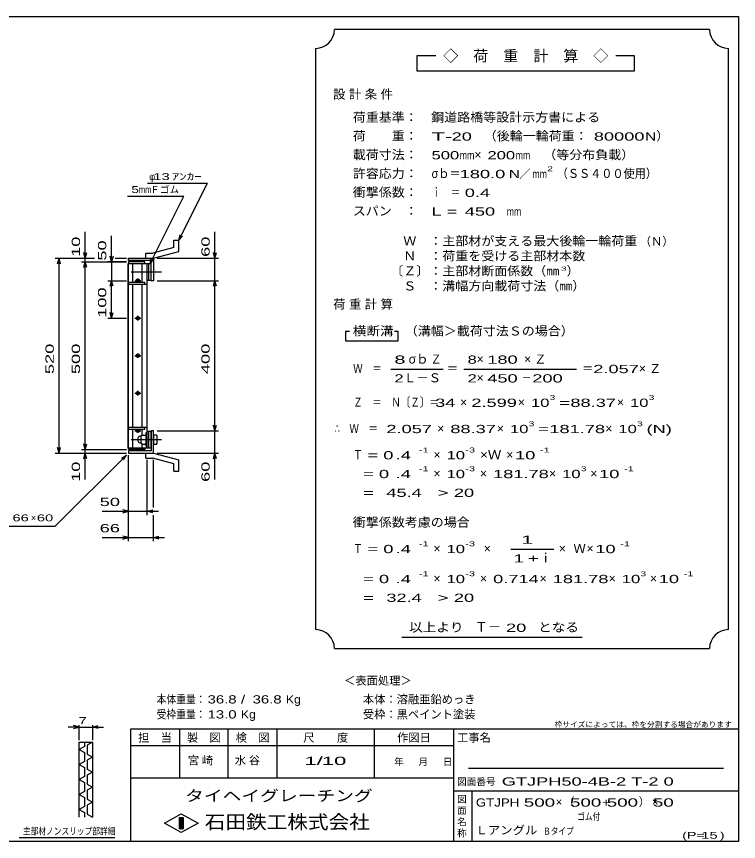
# Model space of a CAD drawing. Units: millimetres, scale not verified. Extents: x -1820 to 1731, y -1282 to 1054.
# Drawn here: x -193 to 1731, y -1146 to 1054 of the extents above; entities that cross this region are included whole.
import ezdxf
from ezdxf.enums import TextEntityAlignment as Align

# ---------------------------------------------------------------- set-up
doc = ezdxf.new("R2010")
doc.units = ezdxf.units.MM
doc.header["$LTSCALE"] = 10
doc.linetypes.add('CHAIN', pattern=[18.5, 12, -1.5, 3.5, -1.5])
for name, color, linetype, lineweight in [('0_2', 150, 'Continuous', 25), ('16', 3, 'Continuous', 25), ('19', 6, 'Continuous', 25), ('22', 2, 'Continuous', 25), ('32', 4, 'Continuous', 25)]:
    doc.layers.add(name, color=color, linetype=linetype, lineweight=lineweight)
doc.styles.add('ベクトル', font='')
doc.styles.get('ベクトル').set_extended_font_data('ベクトル')

msp = doc.modelspace()

# ---------------------------------------------------------------- linework, layer by layer
at = {"layer": '0_2'}
for p, q in [((-1729, 1053.5), (1731, 1053.5)), ((1731, 1053.5), (1731, -1146.5)), ((1731, -846.5), (111, -846.5)), ((111, -846.5), (111, -1146.5)), ((241, -846.5), (241, -976.5)), ((371, -976.5), (371, -846.5)), ((501, -846.5), (501, -976.5)), ((761, -976.5), (761, -846.5)), ((971, -846.5), (971, -1146.5)), ((971, -891.5), (111, -891.5)), ((1691, -951.5), (1011, -951.5)), ((111, -976.5), (971, -976.5)), ((971, -1011.5), (1731, -1011.5)), ((1021, -1146.5), (1021, -1011.5)), ((201, -1097.5), (246, -1072.5)), ((246, -1072.5), (291, -1097.5)), ((246, -1122.5), (201, -1097.5)), ((241, -1082.5), (251, -1082.5)), ((241, -1112.5), (241, -1082.5)), ((241, -1082.5), (243, -1082.5)), ((243, -1082.5), (243, -1112.5)), ((245, -1112.5), (245, -1082.5)), ((245, -1082.5), (247, -1082.5)), ((291, -1097.5), (246, -1122.5)), ((247, -1082.5), (247, -1112.5)), ((249, -1112.5), (249, -1082.5)), ((249, -1082.5), (251, -1082.5)), ((251, -1082.5), (251, -1112.5)), ((251, -1082.5), (251, -1112.5)), ((251, -1112.5), (241, -1112.5)), ((243, -1112.5), (245, -1112.5)), ((247, -1112.5), (249, -1112.5)), ((1731, -1146.5), (-1729, -1146.5))]:
    msp.add_line(p, q, dxfattribs=at)
at = {"layer": '16'}
for p, q in [((149, 399), (105, 399)), ((105, 399), (105, 394.5)), ((149, 394.5), (149, 399)), ((104.3, -96.5), (104.3, 394.5)), ((104.3, 394.5), (105, 394.5)), ((105, 394.5), (149, 394.5)), ((105, -96.5), (105, 394.5)), ((105, 394.5), (155, 394.5)), ((116.5, 344.5), (116.5, 394.5)), ((141.5, 344.5), (141.5, 394.5)), ((155, -96.5), (155, 394.5)), ((155, 394.5), (159.5, 394.5)), ((159.5, 350.5), (159.5, 394.5)), ((159.5, 394.5), (165.5, 394.5)), ((165.5, 350.5), (165.5, 394.5)), ((128, 352), (132, 352)), ((130, 344.5), (130, 355)), ((105, 344.5), (105, 340)), ((149, 344.5), (105, 344.5)), ((105, 340), (155, 340)), ((116.5, -42), (116.5, 340)), ((122, 349), (138, 349)), ((128, 346), (132, 346)), ((141.5, -42), (141.5, 340)), ((149, 340), (149, 344.5)), ((155, 350.5), (159.5, 350.5)), ((159.5, 350.5), (165.5, 350.5)), ((122, 249), (138, 249)), ((128, 252), (132, 252)), ((128, 246), (132, 246)), ((130, 243), (130, 255)), ((130, 143), (130, 155)), ((122, 149), (138, 149)), ((128, 152), (132, 152)), ((128, 146), (132, 146)), ((122, 49), (138, 49)), ((128, 52), (132, 52)), ((128, 46), (132, 46)), ((130, 43), (130, 55)), ((105, -46.5), (105, -42)), ((105, -42), (155, -42)), ((149, -46.5), (149, -42)), ((105, -46.5), (149, -46.5)), ((116.5, -96.5), (116.5, -46.5)), ((122, -51), (138, -51)), ((128, -48), (132, -48)), ((128, -54), (132, -54)), ((130, -57), (130, -46.5)), ((141, -62.5), (139, -64.5)), ((139, -84.5), (139, -64.5)), ((141, -62.5), (150, -62.5)), ((141.5, -61.5), (141.5, -46.5)), ((152, -64.5), (150, -62.5)), ((152, -93), (152, -56)), ((152, -56), (155, -56)), ((155, -52.5), (159.5, -52.5)), ((155, -93), (155, -56)), ((159.5, -96.5), (159.5, -52.5)), ((159.5, -52.5), (165.5, -52.5)), ((165.5, -96.5), (165.5, -52.5)), ((141, -74.5), (139, -72.5)), ((141, -74.5), (139, -76.5)), ((139, -84.5), (141, -86.5)), ((141, -74.5), (150, -74.5)), ((141, -86.5), (150, -86.5)), ((141.5, -96.5), (141.5, -87.5)), ((150, -74.5), (152, -72.5)), ((152, -76.5), (150, -74.5)), ((150, -86.5), (152, -84.5)), ((104.3, -96.5), (105, -96.5)), ((105, -96.5), (149, -96.5)), ((105, -101), (105, -96.5)), ((105, -96.5), (155, -96.5)), ((149, -101), (105, -101)), ((149, -96.5), (149, -101)), ((152, -93), (155, -93)), ((155, -96.5), (159.5, -96.5)), ((159.5, -96.5), (165.5, -96.5))]:
    msp.add_line(p, q, dxfattribs=at)
at = {"layer": '16', "linetype": 'CHAIN'}
for p, q in [((112, 372.5), (193, 372.5)), ((112, -74.5), (193, -74.5))]:
    msp.add_line(p, q, dxfattribs=at)
at = {"layer": '16'}
for centre, radius, start, end in [((128, 349), 3, 90, 270), ((130, 349), 4, 46.6, 133.4), ((132, 349), 3, 270, 90), ((130, 349), 4, 226.6, 313.4), ((128, 249), 3, 90, 270), ((130, 249), 4, 46.6, 133.4), ((130, 249), 4, 226.6, 313.4), ((132, 249), 3, 270, 90), ((128, 149), 3, 90, 270), ((130, 149), 4, 46.6, 133.4), ((130, 149), 4, 226.6, 313.4), ((132, 149), 3, 270, 90), ((128, 49), 3, 90, 270), ((130, 49), 4, 46.6, 133.4), ((130, 49), 4, 226.6, 313.4), ((132, 49), 3, 270, 90), ((128, -51), 3, 90, 270), ((130, -51), 4, 46.6, 133.4), ((130, -51), 4, 226.6, 313.4), ((139, -74.5), 10, 90, 270), ((132, -51), 3, 270, 90)]:
    msp.add_arc(centre, radius, start, end, dxfattribs=at)
at = {"layer": '19'}
for p, q in [((226.1, 457.1), (239.1, 457.1)), ((226.1, 437.1), (226.1, 457.1)), ((239.1, 427.1), (239.1, 457.1)), ((151.5, 422), (169.8, 422)), ((151.5, 409), (151.5, 422)), ((226.1, 437.1), (169.8, 422)), ((171.5, 409), (239.1, 427.1)), ((105, 403), (105, 409)), ((105, 409), (171.5, 409)), ((165.5, 403), (105, 403)), ((151.5, 409), (171.5, 409)), ((165.5, 349), (165.5, 403)), ((171.5, 409), (171.5, 349)), ((171.5, 349), (165.5, 349)), ((171.5, -51), (165.5, -51)), ((165.5, -51), (165.5, -105)), ((171.5, -111), (171.5, -51)), ((179.5, -62.5), (171.5, -62.5)), ((171.5, -62.5), (171.5, -86.5)), ((181.5, -64.5), (179.5, -62.5)), ((181.5, -84.5), (181.5, -64.5)), ((171.5, -74.5), (179.5, -74.5)), ((171.5, -86.5), (179.5, -86.5)), ((181.5, -72.5), (179.5, -74.5)), ((179.5, -74.5), (181.5, -76.5)), ((179.5, -86.5), (181.5, -84.5)), ((105, -105), (105, -111)), ((165.5, -105), (105, -105)), ((105, -111), (171.5, -111)), ((151.5, -111), (171.5, -111)), ((151.5, -124), (151.5, -111)), ((151.5, -124), (169.8, -124)), ((226.1, -139.1), (169.8, -124)), ((171.5, -111), (239.1, -129.1)), ((239.1, -159.1), (239.1, -129.1)), ((226.1, -159.1), (226.1, -139.1)), ((226.1, -159.1), (239.1, -159.1))]:
    msp.add_line(p, q, dxfattribs=at)
at = {"layer": '22', "color": 4}
for p, q in [((1654, 1018.5), (654, 1018.5)), ((604, 968.5), (604, -581.5)), ((1704, -581.5), (1704, 968.5)), ((924, 948.5), (874, 948.5)), ((874, 948.5), (874, 908.5)), ((1454, 948.5), (1404, 948.5)), ((1454, 908.5), (1454, 948.5)), ((874, 908.5), (1454, 908.5)), ((155.5, 609), (315.5, 609)), ((239.5, 457), (315.5, 609)), ((103, 574.5), (253, 574.5)), ((163, 394.5), (253, 574.5)), ((-10, 409), (-10, 479)), ((60, 399), (60, 469)), ((239.5, 457), (242.5, 471.6)), ((239.5, 457), (249.5, 468)), ((335.5, 409), (335.5, 479)), ((-10, 409), (-14, 424)), ((-10, 409), (-6, 424)), ((335.5, 409), (331.5, 424)), ((335.5, 409), (339.5, 424)), ((-90, 409), (15, 409)), ((-84, 394), (-80, 409)), ((-76, 394), (-80, 409)), ((-80, -111), (-80, 409)), ((-20, 409), (15, 409)), ((-20, 399), (100, 399)), ((-14, 384), (-10, 399)), ((-10, 399), (-10, 409)), ((-6, 384), (-10, 399)), ((-10, -101), (-10, 399)), ((100, 399), (50, 399)), ((60, 399), (56, 414)), ((64, 414), (60, 399)), ((60, 399), (60, 349)), ((70, 409), (100, 409)), ((70, 409), (100, 409)), ((163, 394.5), (166, 409.1)), ((163, 394.5), (173, 405.5)), ((181.5, 409), (345.5, 409)), ((335.5, 349), (335.5, 409)), ((50, 349), (100, 349)), ((56, 334), (60, 349)), ((64, 334), (60, 349)), ((60, 249), (60, 349)), ((181.5, 349), (345.5, 349)), ((331.5, 334), (335.5, 349)), ((339.5, 334), (335.5, 349)), ((335.5, -51), (335.5, 349)), ((60, 249), (56, 264)), ((60, 249), (64, 264)), ((50, 249), (100, 249)), ((694, 213.5), (684, 213.5)), ((684, 213.5), (684, 188.5)), ((824, 213.5), (814, 213.5)), ((824, 188.5), (824, 213.5)), ((684, 188.5), (824, 188.5)), ((804, 113.5), (944, 113.5)), ((999, 113.5), (1299, 113.5)), ((335.5, -51), (331.5, -36)), ((335.5, -51), (339.5, -36)), ((181.5, -51), (345.5, -51)), ((335.5, -111), (335.5, -51)), ((-10, -101), (-14, -86)), ((-10, -101), (-6, -86)), ((-80, -111), (-84, -96)), ((-80, -111), (-76, -96)), ((-20, -101), (100, -101)), ((-10, -111), (-10, -101)), ((-90, -111), (100, -111)), ((-90, -306), (100, -116)), ((-20, -111), (100, -111)), ((-14, -126), (-10, -111)), ((-6, -126), (-10, -111)), ((-10, -181), (-10, -111)), ((87, -124), (100, -116)), ((92, -129), (100, -116)), ((105, -276), (105, -116)), ((105, -346), (105, -116)), ((155, -276), (155, -129)), ((171.5, -256), (171.5, -129)), ((181.5, -111), (345.5, -111)), ((331.5, -126), (335.5, -111)), ((339.5, -126), (335.5, -111)), ((335.5, -181), (335.5, -111)), ((105, -266), (90, -262)), ((155, -266), (170, -262)), ((35, -266), (105, -266)), ((90, -270), (105, -266)), ((105, -266), (155, -266)), ((170, -270), (155, -266)), ((155, -266), (185, -266)), ((171.5, -346), (171.5, -276)), ((-290, -306), (-90, -306)), ((35, -336), (105, -336)), ((105, -336), (90, -332)), ((90, -340), (105, -336)), ((105, -336), (171.5, -336)), ((171.5, -336), (186.5, -332)), ((186.5, -340), (171.5, -336)), ((171.5, -336), (201.5, -336)), ((1124, -366.5), (1239, -366.5)), ((834, -601.5), (1314, -601.5)), ((654, -631.5), (1654, -631.5))]:
    msp.add_line(p, q, dxfattribs=at)
for centre, start, end in [((604, 1018.5), 270, 0), ((1704, 1018.5), 180, 270), ((604, -631.5), 0, 90), ((1704, -631.5), 90, 180)]:
    msp.add_arc(centre, 50, start, end, dxfattribs=at)
at = {"layer": '32'}
for p, q in [((-26, -841.5), (-56, -841.5)), ((-26, -841.5), (-41, -837.5)), ((-41, -845.5), (-26, -841.5)), ((-26, -876.5), (-26, -836.5)), ((-26, -841.5), (9, -841.5)), ((9, -836.5), (9, -876.5)), ((9, -841.5), (24, -837.5)), ((24, -845.5), (9, -841.5)), ((9, -841.5), (39, -841.5)), ((-26, -881.5), (9, -881.5)), ((-26, -1081.5), (-26, -881.5)), ((-12, -893.5), (-26, -901.5)), ((-26, -901.5), (-12, -909.5)), ((-12, -881.5), (-12, -893.5)), ((9, -881.5), (-5, -889.5)), ((-5, -889.5), (-5, -913.5)), ((9, -881.5), (9, -1081.5)), ((-12, -909.5), (-12, -933.5)), ((-5, -913.5), (9, -921.5)), ((9, -921.5), (-5, -929.5)), ((-12, -933.5), (-26, -941.5)), ((-26, -941.5), (-12, -949.5)), ((-5, -929.5), (-5, -953.5)), ((-12, -949.5), (-12, -973.5)), ((-5, -953.5), (9, -961.5)), ((9, -961.5), (-5, -969.5)), ((-12, -973.5), (-26, -981.5)), ((-26, -981.5), (-12, -989.5)), ((-12, -989.5), (-12, -1013.5)), ((-5, -969.5), (-5, -993.5)), ((-5, -993.5), (9, -1001.5)), ((9, -1001.5), (-5, -1009.5)), ((-5, -1009.5), (-5, -1033.5)), ((-12, -1013.5), (-26, -1021.5)), ((-26, -1021.5), (-12, -1029.5)), ((-12, -1029.5), (-12, -1053.5)), ((-5, -1033.5), (9, -1041.5)), ((-12, -1053.5), (-26, -1061.5)), ((9, -1041.5), (-5, -1049.5)), ((-5, -1049.5), (-5, -1073.5)), ((-26, -1061.5), (-12, -1069.5)), ((-12, -1069.5), (-12, -1081.5)), ((-5, -1073.5), (9, -1081.5)), ((69, -1136.5), (-186, -1136.5))]:
    msp.add_line(p, q, dxfattribs=at)

# ---------------------------------------------------------------- texts
at = {"layer": '0_2', "style": 'ベクトル'}
for s, height, p in [('枠サイズによっては、枠を分割する場合があります', 14.66, (1241, -834.5)), ('担\u3000当', 21.99, (131, -869.5)), ('製\u3000図', 21.99, (261, -869.5)), ('検\u3000図', 21.99, (391, -869.5)), ('尺\u3000\u3000度', 21.99, (571, -869.5)), ('作図日', 21.99, (821, -869.5)), ('工事名', 21.99, (981, -869.5)), ('年', 18.3, (813, -934)), ('月', 18.3, (878, -934)), ('日', 18.3, (943, -934)), ('図面番号', 18.33, (981, -987)), ('図', 18.3, (981, -1034)), ('面', 18.3, (981, -1064)), ('名', 18.3, (981, -1094)), ('称', 18.3, (981, -1124))]:
    msp.add_text(s, height=height, dxfattribs=at).set_placement(p, align=Align.MIDDLE_LEFT)
at = {"layer": '0_2', "color": 222, "style": 'ベクトル'}
for s, height, width, p in [('タイヘイグレーチング', 29.33, 1.25, (256, -1024.5)), ('石田鉄工株式会社', 36.66, 1.1, (308.5, -1094.5))]:
    msp.add_text(s, height=height, dxfattribs=dict(at, width=width)).set_placement(p, align=Align.MIDDLE_LEFT)
at = {"layer": '22', "style": 'ベクトル'}
for s, height, p in [('◇\u3000荷\u3000重\u3000計\u3000算\u3000◇', 29.33, (944, 948.5)), ('）', 24.2, (1512, 735)), ('×', 24.2, (1027, 685)), ('／', 22, (1146.5, 633.5)), ('φ', 18.3, (160.5, 626.5)), ('Ｆゴム', 18.33, (163, 592)), ('（Ｎ）', 21.99, (1468, 453.5)), ('）', 24.2, (1273, 375)), ('σｂ', 24.19, (852, 140)), ('×', 24.2, (1033, 140)), ('Ｌ－Ｓ', 24.19, (839, 90)), ('×', 24.2, (1033, 90)), ('×', 24.2, (989, 25)), ('×', 24.2, (1143, 25)), ('×', 24.2, (1407, 25)), ('×', 24.2, (928, -45)), ('×', 24.2, (1087, -45)), ('×', 24.2, (1376, -45)), ('×', 24.2, (918, -115)), ('×', 24.2, (1112, -115)), ('×', 24.2, (918, -165)), ('×', 24.2, (1042, -165)), ('×', 24.2, (1226, -165)), ('×', 24.2, (1336, -165)), ('×', 18.3, (-155, -283.5)), ('×', 24.2, (918, -365)), ('×', 24.2, (1052, -365)), ('×', 24.2, (1252, -365)), ('Ｗ', 24.2, (1291, -365)), ('×', 24.2, (1326, -365)), ('ｉ', 24.2, (1200.5, -390)), ('×', 24.2, (918, -445)), ('×', 24.2, (1042, -445)), ('×', 24.2, (1201, -445)), ('×', 24.2, (1385, -445)), ('×', 24.2, (1495, -445)), ('Ｔ－', 25.66, (1028, -574)), ('＜表面処理＞', 21.99, (680, -717.5)), ('本体：', 21.99, (730, -767.5)), ('溶融亜鉛めっき', 21.99, (820, -767.5)), ('受枠：', 21.99, (730, -807.5)), ('黒ペイント塗装', 21.99, (820, -807.5))]:
    msp.add_text(s, height=height, dxfattribs=at).set_placement(p, align=Align.MIDDLE_LEFT)
for s, height, width, p in [('荷重基準：\u3000', 24.19, 1.05, (703, 785)), ('鋼道路橋等設計示方書による', 24.19, 1.05, (912, 785)), ('荷\u3000\u3000重：\u3000', 24.19, 1.05, (703, 735)), ('（後輪一輪荷重：', 24.19, 1.05, (1052, 735)), ('T-', 21.99, 2, (913, 733.5)), (' 20 ', 21.99, 1.65, (953, 733.5)), (' 80000', 21.99, 1.65, (1332, 733.5)), ('N', 22, 1.4, (1482, 733.5)), ('載荷寸法：\u3000', 24.19, 1.05, (703, 685)), ('500', 21.99, 1.5, (913, 683.5)), ('mm', 21.99, 0.8, (988, 683.5)), ('200', 21.99, 1.5, (1062, 683.5)), ('mm', 21.99, 0.8, (1137, 683.5)), ('\u3000（等分布負載）', 24.19, 1.05, (1176, 685)), ('許容応力：\u3000', 24.19, 1.05, (703, 635)), ('σｂ＝', 24.19, 0.9, (913, 635)), ('180.0', 21.99, 1.65, (988, 633.5)), ('N', 22, 1.4, (1119, 633.5)), ('mm', 21.99, 0.8, (1181.5, 633.5)), ('2', 13.2, 1.5, (1221.5, 647.5)), ('（ＳＳ４００使用）', 24.19, 0.9, (1246.5, 635)), (' 13 ', 18.33, 1.6, (160.5, 626.5)), ('ｱﾝｶｰ', 18.33, 1.6, (220.5, 626.5)), ('5', 18.3, 1.45, (113, 592)), ('mm', 18.33, 0.75, (133, 592)), ('衝撃係数：\u3000', 24.19, 1.05, (703, 585)), ('ｉ\u3000＝', 24.19, 0.75, (913, 585)), (' 0.4', 21.99, 1.65, (988, 583.5)), ('スパン\u3000：\u3000', 24.19, 1.05, (703, 535)), ('L =', 21.99, 1.65, (913, 533.5)), (' 450 ', 21.99, 1.65, (988, 533.5)), ('mm', 21.99, 0.8, (1113, 533.5)), ('\u3000Ｗ\u3000：主部材が支える最大後輪一輪荷重', 24.19, 1.05, (803, 455)), ('\u3000Ｎ\u3000：荷重を受ける主部材本数', 24.19, 1.05, (803, 415)), ('〔Ｚ〕：主部材断面係数（㎜', 24.19, 1.05, (803, 375)), ('3', 11, 1.8, (1258, 381)), ('\u3000Ｓ\u3000：溝幅方向載荷寸法（㎜）', 24.19, 1.05, (803, 335)), ('横断溝', 24.19, 1.1, (703, 215)), ('\u3000（溝幅＞載荷寸法Ｓの場合）', 24.19, 1.05, (807, 215)), ('8', 22, 1.8, (814, 138.5)), ('Ｚ', 24.2, 0.9, (910, 140)), ('8', 22, 1.5, (1009, 138.5)), (' 180 ', 21.99, 1.65, (1048, 138.5)), ('Ｗ\u3000＝', 24.19, 0.75, (704, 115)), ('＝', 24.2, 0.9, (954, 115)), ('＝', 24.2, 0.9, (1314, 115)), ('2.057', 21.99, 1.65, (1344, 113.5)), ('2', 22, 1.5, (814, 88.5)), ('2', 22, 1.5, (1009, 88.5)), (' 450 ', 21.99, 1.65, (1048, 88.5)), ('－', 24.2, 0.75, (1153, 90)), (' 200 ', 21.99, 1.65, (1168, 88.5)), ('3', 13.2, 1.5, (1228, 37.5)), ('3', 13.2, 1.5, (1492, 37.5)), ('Ｚ\u3000＝\u3000Ｎ〔Ｚ〕＝', 24.19, 0.75, (704, 25)), (' 34 ', 21.99, 1.65, (909, 23.5)), ('2.599', 21.99, 1.65, (1019, 23.5)), ('10', 21.99, 1.5, (1178, 23.5)), ('=', 22, 1.7, (1253, 23.5)), ('88.37', 21.99, 1.65, (1283, 23.5)), ('10', 21.99, 1.5, (1442, 23.5)), ('∴\u3000Ｗ\u3000＝', 24.19, 0.75, (654, -45)), (' 2.057', 21.99, 1.65, (779, -46.5)), ('88.37', 21.99, 1.65, (963, -46.5)), ('10', 21.99, 1.5, (1122, -46.5)), ('3', 13.2, 1.5, (1172, -32.5)), ('=', 22, 1.7, (1197, -46.5)), ('181.78', 21.99, 1.65, (1227, -46.5)), ('10', 21.99, 1.5, (1411, -46.5)), ('3', 13.2, 1.5, (1461, -32.5)), ('(N)', 21.99, 1.65, (1486, -46.5)), ('Ｔ', 24.2, 0.75, (704, -115)), (' = 0', 21.99, 1.65, (729, -116.5)), (' .4 ', 21.99, 1.65, (804, -116.5)), ('-1', 13.2, 1.65, (879, -102.5)), ('10', 21.99, 1.5, (953, -116.5)), ('-3', 13.2, 1.65, (1003, -102.5)), ('×Ｗ', 24.19, 1.1, (1042, -115)), (' 10 ', 21.99, 1.65, (1122, -116.5)), ('-1', 13.2, 1.65, (1202, -102.5)), ('-1', 13.2, 1.65, (879, -152.5)), ('-3', 13.2, 1.65, (1003, -152.5)), ('3', 13.2, 1.5, (1311, -152.5)), ('-1', 13.2, 1.65, (1426, -152.5)), ('  = 0', 21.99, 1.65, (704, -166.5)), (' .4 ', 21.99, 1.65, (804, -166.5)), ('10', 21.99, 1.5, (953, -166.5)), ('181.78', 21.99, 1.65, (1077, -166.5)), ('10', 21.99, 1.5, (1261, -166.5)), (' 10 ', 21.99, 1.65, (1346, -166.5)), ('  =', 21.99, 1.65, (704, -216.5)), (' 45.4', 21.99, 1.65, (779, -216.5)), ('>', 22, 1.7, (929, -216.5)), (' 20 ', 21.99, 1.65, (959, -216.5)), (' 50 ', 21.99, 1.65, (15, -241)), (' 66 ', 18.33, 1.6, (-215, -283.5)), (' 60 ', 18.33, 1.6, (-150, -283.5)), ('衝撃係数考慮の場合', 24.19, 1.05, (703, -295)), (' 66 ', 21.99, 1.65, (15, -311)), ('-1', 13.2, 1.65, (879, -352.5)), ('-3', 13.2, 1.65, (1003, -352.5)), ('-1', 13.2, 1.65, (1416, -352.5)), ('Ｔ', 24.2, 0.75, (704, -365)), (' = 0', 21.99, 1.65, (729, -366.5)), (' .4 ', 21.99, 1.65, (804, -366.5)), ('10', 21.99, 1.5, (953, -366.5)), (' 10 ', 21.99, 1.65, (1336, -366.5)), ('  = 0', 21.99, 1.65, (704, -446.5)), (' .4 ', 21.99, 1.65, (804, -446.5)), ('-1', 13.2, 1.65, (879, -432.5)), ('10', 21.99, 1.5, (953, -446.5)), ('-3', 13.2, 1.65, (1003, -432.5)), ('0.714', 21.99, 1.65, (1077, -446.5)), ('181.78', 21.99, 1.65, (1236, -446.5)), ('10', 21.99, 1.5, (1420, -446.5)), ('3', 13.2, 1.5, (1470, -432.5)), (' 10 ', 21.99, 1.65, (1505, -446.5)), ('-1', 13.2, 1.65, (1585, -432.5)), ('  =', 21.99, 1.65, (704, -496.5)), (' 32.4', 21.99, 1.65, (779, -496.5)), ('>', 22, 1.7, (929, -496.5)), (' 20 ', 21.99, 1.65, (959, -496.5)), ('以上より\u3000', 24.19, 1.1, (853, -575)), (' 20 ', 21.99, 1.65, (1098, -576.5)), ('となる', 24.19, 1.1, (1197, -575)), ('本体重量：', 21.99, 0.85, (180, -767.5)), (' 36.8', 21.99, 1.35, (305, -767.5)), ('/', 22, 1.35, (405, -767.5)), (' 36.8', 21.99, 1.35, (425, -767.5)), ('Kg', 21.99, 1.1, (525, -767.5)), ('受枠重量：', 21.99, 0.85, (180, -807.5)), (' 13.0', 21.99, 1.35, (305, -807.5)), ('Kg', 21.99, 1.1, (405, -807.5)), ('1/', 21.99, 2, (574, -931.5)), (' 10 ', 21.99, 2, (604, -931.5)), ('GTJPH50-4B-2 T-2 0           ', 21.99, 1.65, (1100, -986.5)), ('GTJPH', 21.99, 1.2, (1031, -1042.5)), (' 500 ', 21.99, 1.7, (1145, -1042.5)), (' 500 ', 21.99, 1.7, (1268, -1042.5)), (' 500 ', 21.99, 1.7, (1366, -1042.5)), (' 50 ', 21.99, 1.7, (1489, -1042.5)), ('+', 22, 1.3, (1367, -1042.5)), ('ゴム付', 18.33, 0.8, (1301, -1080)), ('Ｌアングル', 21.99, 1.1, (1030, -1116.5)), ('Ｂタイプ', 18.33, 0.8, (1210, -1119)), ('(P=', 18.33, 1.55, (1581, -1130)), (' 15 ', 18.33, 1.6, (1621, -1130)), (')', 18.3, 1.6, (1681, -1130))]:
    msp.add_text(s, height=height, dxfattribs=dict(at, width=width)).set_placement(p, align=Align.MIDDLE_LEFT)
at = {"layer": '22', "style": 'ベクトル', "width": 1.65}
for s, p in [(' 10 ', (-35, 399)), (' 60 ', (310.5, 399)), (' 50 ', (35, 389)), (' 100 ', (35, 236.5)), (' 520 ', (-105, 86.5)), (' 500 ', (-35, 86.5)), (' 400 ', (310.5, 86.5)), (' 10 ', (-35, -201)), (' 60 ', (310.5, -201))]:
    msp.add_text(s, height=21.99, rotation=90, dxfattribs=at).set_placement(p, align=Align.MIDDLE_LEFT)
at = {"layer": '22', "attachment_point": 4, "style": 'ベクトル'}
for s, insert, char_height in [('\\T1.28;設計条件', (650.5, 845), 24.19), ('\\T1.28;荷重計算', (650.5, 285), 24.19), ('\\T1.42;×Ｚ', (1159.5, 140), 24.19), ('\\T1.42;×Ｚ', (1465.5, 115), 24.19), ('\\T1.25;\\W2;\\~1\\~', (1131.5, -341.5), 21.99), ('\\T1.33;\\W1.75;1+', (1131.5, -391.5), 21.99), ('\\T1.25;宮崎\u3000', (263.5, -931.5), 21.99), ('\\T1.25;水谷\u3000', (388.5, -931.5), 21.99), ('\\T1.17;×（', (1244, -1042.5), 21.99), ('\\T1.17;）×', (1465, -1042.5), 21.99)]:
    msp.add_mtext(s, dxfattribs=dict(at, insert=insert, char_height=char_height))
at = {"layer": '32', "color": 2, "style": 'ベクトル'}
for s, width, p in [(' 7 ', 1.6, (-38.5, -824)), ('主部材ノンスリップ部詳細', 0.8, (-176, -1119))]:
    msp.add_text(s, height=18.33, dxfattribs=dict(at, width=width)).set_placement(p, align=Align.MIDDLE_LEFT)

doc.saveas('drawing.dxf')
